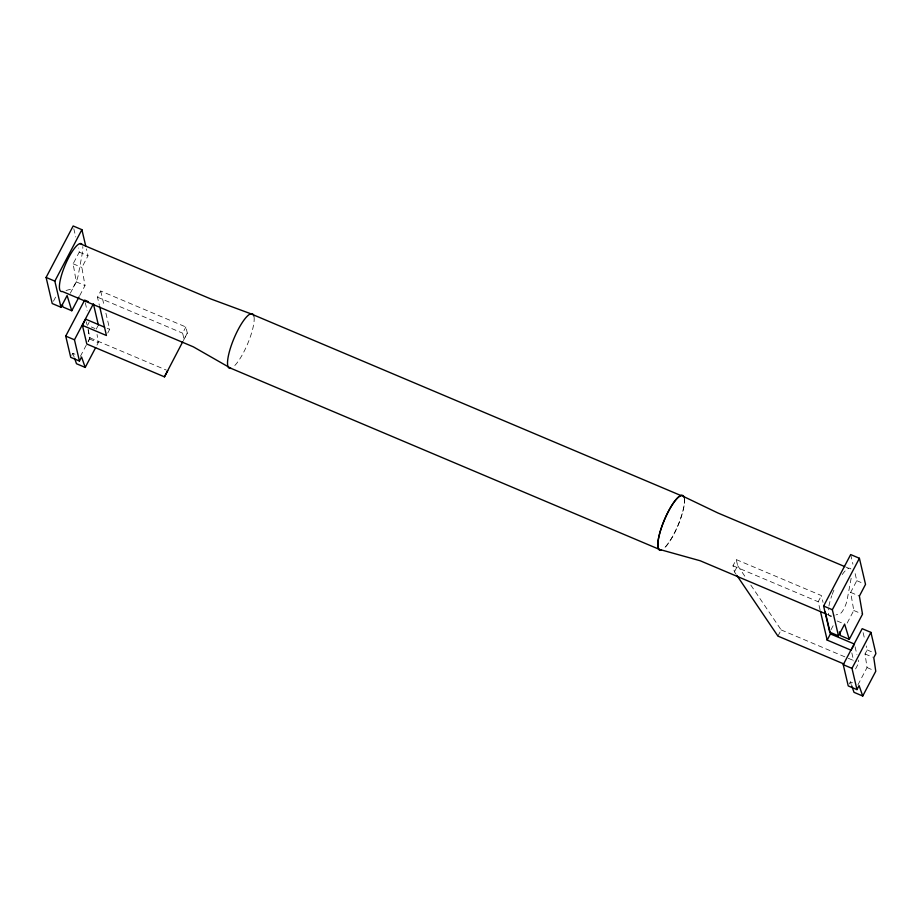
<?xml version="1.0" encoding="UTF-8"?>
<svg xmlns="http://www.w3.org/2000/svg" width="922" height="922" viewBox="0 0 922 922"><rect width="100%" height="100%" fill="white"/><g stroke="black" fill="none" stroke-linecap="round" stroke-linejoin="round"><path stroke-width="0.69" stroke-dasharray="4.61 3.46" d="M851.156 578.267L847.099 600.061A9.427 2.34 -67.1 0 1 843.907 608.785A9.427 2.34 -67.1 0 1 839.861 613.822L836.162 614.824M183.386 340.587L187.304 333.061L185.875 326.987L100.694 290.995L97.455 297.161L99.38 305.378M53.453 301.206L56.53 295.363M70.314 293.208L76.272 281.878L73.138 263.796L79.28 252.098L78.312 247.972M79.718 295.639L85.008 285.578L81.874 267.484L88.016 255.786L86.403 248.917M71.778 355.327L72.838 353.31L76.584 354.889M87.532 325.374L89.111 322.354M88.097 341.555L90.045 337.855L88.166 329.846M80.398 356.307L87.555 342.684M88.212 341.451L89.515 338.973L88.12 329.454M96.268 329.062L97.847 326.042M96.948 345.139L98.251 342.661L97.064 334.502M107.747 333.038L109.695 329.327L105.834 312.904M187.304 333.061L184.054 339.238L182.625 333.165L185.875 326.987M736.044 574.21L734.431 571.836L733.002 565.751L736.252 559.585L821.433 595.577L823.035 602.423M734.431 571.836L737.681 565.659L736.252 559.585M777.926 636.099L781.164 629.922L750.566 584.698M820.107 609.972L818.183 601.755L821.433 595.577M830.964 629.807L833.43 625.128M847.168 623.065L853.784 610.479L850.649 592.385L856.792 580.687L854.533 571.064M855.581 668.923L858.831 662.745L858.198 660.071M849.289 683.917L850.349 681.911L854.095 683.49M857.909 684.896L867.026 667.563L865.043 653.963L867.164 649.929L866.231 645.942M66.027 290.476L70.959 289.151A9.427 2.34 -67.1 0 0 75.016 284.114A9.427 2.34 -67.1 0 0 78.197 275.39L82.254 253.596A25.943 6.442 -67.1 0 0 82.749 246.612M827.264 614.467L831.229 616.15L834.929 615.147M846.108 567.157L848.759 568.286M79.28 252.098L88.016 255.786M856.792 580.687L863.038 583.326M73.138 263.796L81.874 267.484M850.649 592.385L859.385 596.085M76.272 281.878L85.008 285.578M853.784 610.479L861.275 613.649M97.455 297.161L182.625 333.165M733.002 565.751L818.183 601.755M837.13 620.979L844.621 624.136M107.159 328.267L109.695 329.327M867.164 649.929L873.399 652.569M91.278 326.953L95.012 328.532M865.043 653.963L872.523 657.132M90.045 337.855L166.386 370.114M781.164 629.922L846.984 657.743M848.298 658.296L856.192 661.627M89.515 338.973L98.251 342.661M867.026 667.563L873.261 670.202M737.681 565.659L745.737 577.564M850.349 681.911L851.26 684.516M72.838 353.31L74.209 357.217M850.672 554.571L852.931 564.195M863.119 632.665L864.363 637.978M855.074 646.737L856.953 654.747M851.824 652.914L853.703 660.913M100.694 290.995L104.232 306.058M73.806 228.725L75.742 236.977M85.285 302.762L87.152 310.726M86.299 321.847L86.922 324.509M684.285 497.788A29.55 7.341 -67.1 0 1 678.707 523.731A29.55 7.341 -67.1 0 1 663.886 548.325M831.229 616.15A25.943 6.442 -67.1 0 1 828.44 609.188M828.913 606.019A25.943 6.442 -67.1 0 1 831.771 595.704M832.243 594.367A25.943 6.442 -67.1 0 1 834.779 588.109M842.247 574.533A25.943 6.442 -67.1 0 1 850.902 568.966M684.331 498.906A29.55 7.341 -67.1 0 1 678.189 524.941A29.55 7.341 -67.1 0 1 663.759 548.555M254.08 317.076A29.55 7.341 -67.1 0 1 247.419 344.332A29.55 7.341 -67.1 0 1 232.54 367.463"/><path stroke-width="1.38" d="M104.635 327.195L85.665 319.173L82.427 325.351L86.806 344.021L164.462 376.844L182.752 341.739M62.258 304.514L63.042 307.049L71.778 310.737L67.11 295.547L60.967 307.245L52.22 303.545L46.1 277.43L73.161 225.982L81.897 229.67L85.758 246.162M60.967 307.245L54.836 281.129L81.897 229.67M71.778 310.737L79.05 296.896M74.659 358.52L76.491 363.729L85.227 367.429L81.574 356.998L79.453 361.044L70.717 357.344L65.727 336.104L84.663 300.111L88.408 301.69M79.453 361.044L74.463 339.792L93.399 303.799L98.377 325.04M85.227 367.429L95.646 347.617M164.462 376.844L167.712 370.667M849.289 639.338L844.621 624.136L838.467 635.834L829.731 632.146L823.611 606.031L850.672 554.571L859.408 558.271L865.528 584.387L859.385 596.085L862.519 614.167L849.289 639.338L840.553 635.638L839.389 631.847M838.467 635.834L832.347 609.719L859.408 558.271M851.202 650.252L827.172 640.099L830.422 633.921L825.282 612.012M862.738 696.018L859.085 685.599L856.976 689.61L848.24 685.922L843.25 664.681L862.185 628.677L870.921 632.377L875.9 653.617L873.779 657.651L875.762 671.262L862.738 696.018L854.003 692.33L851.721 685.818M851.847 649.007L854.452 644.075L830.422 633.921M856.976 689.61L851.986 668.369L870.921 632.377M844.783 566.604L717.719 512.897L681.197 495.379M79.857 243.615L210.908 298.993L250.819 313.768L681.07 495.598A29.55 7.341 -67.1 0 0 662.238 525.356A29.55 7.341 -67.1 0 0 661.132 550.123L230.869 368.293L193.378 346.856L62.339 291.479A25.943 6.442 -67.1 0 1 64.989 265.49A25.943 6.442 -67.1 0 1 82 244.295M46.1 277.43L54.836 281.129M823.611 606.031L832.347 609.719M825.939 613.914L700.19 560.76L661.247 549.904A29.55 7.341 -67.1 0 1 665.235 517.991A29.55 7.341 -67.1 0 1 684.285 497.788M82.427 325.351L106.445 335.504L99.703 306.749M843.734 663.909L777.926 636.099L736.851 575.397M65.727 336.104L74.463 339.792M843.25 664.681L851.986 668.369M820.43 611.344L827.172 640.099M230.869 368.293A29.55 7.341 -67.1 0 1 234.868 336.38A29.55 7.341 -67.1 0 1 253.919 316.177"/></g></svg>
